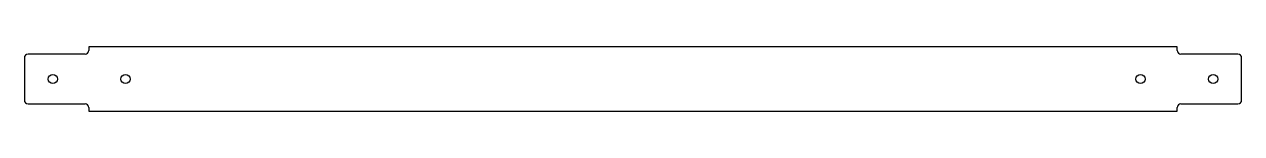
# Model space of a CAD drawing. Header units: millimetres. Extents: x 0 to 662, y 0 to 35.
import ezdxf

# ---------------------------------------------------------------- set-up
doc = ezdxf.new("R2010")
doc.units = ezdxf.units.MM

msp = doc.modelspace()

# ---------------------------------------------------------------- linework, layer by layer
at = {"color": 7, "linetype": 'Continuous', "lineweight": 25}
for p, q in [((35, 35), (35, 33)), ((626.66, 35), (35, 35)), ((626.66, 33), (626.66, 35)), ((0, 29), (0, 6)), ((33, 31), (2, 31)), ((659.66, 31), (628.66, 31)), ((661.66, 6), (661.66, 29)), ((2, 4), (33, 4)), ((35, 2), (35, 0)), ((35, 0), (626.66, 0)), ((626.66, 0), (626.66, 2)), ((628.66, 4), (659.66, 4))]:
    msp.add_line(p, q, dxfattribs=at)
for centre in [(15.5, 17.5), (55, 17.5), (606.66, 17.5), (646.16, 17.5)]:
    msp.add_circle(centre, 2.5, dxfattribs=at)
for centre, start, end in [((2, 29), 90, 180), ((33, 33), 270, 0), ((628.66, 33), 180, 270), ((659.66, 29), 0, 90), ((2, 6), 180, 270), ((33, 2), 0, 90), ((628.66, 2), 90, 180), ((659.66, 6), 270, 0)]:
    msp.add_arc(centre, 2, start, end, dxfattribs=at)

doc.saveas('drawing.dxf')
